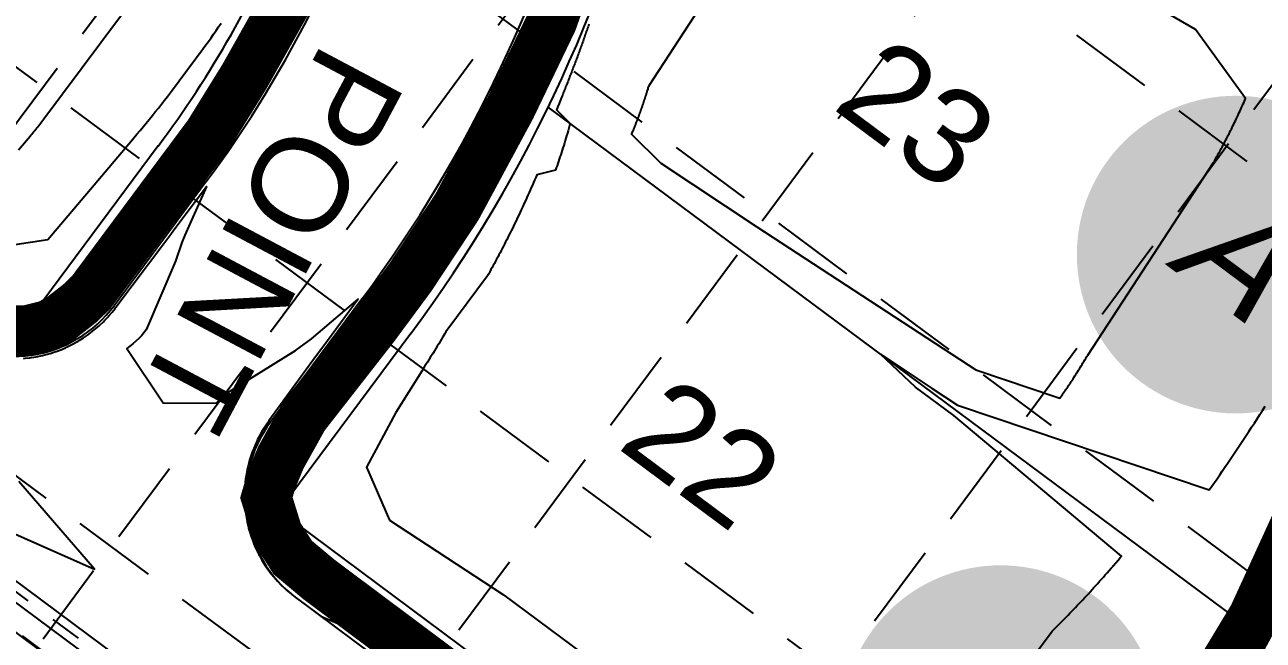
# Model space of a CAD drawing. Header units: feet. Extents: x 2260 to 6199, y 3666 to 7344.
# Drawn here: x 4290.3 to 4487.2, y 5239.5 to 5337.3 of the extents above; entities that cross this region are included whole.
import ezdxf
from ezdxf.enums import TextEntityAlignment as Align

# ---------------------------------------------------------------- set-up
doc = ezdxf.new("R2010")
doc.units = ezdxf.units.FT
doc.header["$LTSCALE"] = 40
doc.header["$MEASUREMENT"] = 0
doc.linetypes.add('CENTER2', pattern=[1.125, 0.75, -0.125, 0.125, -0.125])
doc.linetypes.add('HIDDEN', pattern=[0.375, 0.25, -0.125])
for name, color, linetype in [('ALTURA LOGO', 4, 'CONTINUOUS'), ('CL-STORM', 4, 'CENTER2'), ('EOP-PROP', 4, 'CONTINUOUS'), ('EROSION BLANKETS', 84, 'CONTINUOUS'), ('FLOW-ARROWS', 253, 'CONTINUOUS'), ('GRID', 254, 'HIDDEN'), ('LOT-NOS', 4, 'CONTINUOUS'), ('lots-line', 4, 'CONTINUOUS'), ('PC', 43, 'CONTINUOUS'), ('ST-ROW', 2, 'CONTINUOUS'), ('STORM', 3, 'CONTINUOUS'), ('STREET-NAME', 3, 'CONTINUOUS')]:
    doc.layers.add(name, color=color, linetype=linetype)
doc.styles.add('altura', font='ARIAL.TTF', dxfattribs={"oblique": 15})
doc.styles.get("Standard").update_dxf_attribs({"font": 'ARIAL.TTF'})

msp = doc.modelspace()

# ---------------------------------------------------------------- hatches: boundary and pattern name
at = {"layer": 'ALTURA LOGO'}
h = msp.add_hatch(color=42, dxfattribs=at)
edge = h.paths.add_edge_path()
edge.add_ellipse((4482.83, 5300.78), major_axis=(15.08, 20.26), ratio=1, start_angle=-89.9995, end_angle=90.0005)
edge.add_ellipse((4482.83, 5300.78), major_axis=(15.08, 20.26), ratio=1, start_angle=89.9999, end_angle=269.9999)
h.paths.add_polyline_path([(4458.37, 5306.02), (4494.55, 5279.09), (4507.93, 5297.05), (4471.74, 5323.99)], flags=24)
h = msp.add_hatch(color=42, dxfattribs=at)
edge = h.paths.add_edge_path()
edge.add_ellipse((4445.44, 5226.11), major_axis=(15.08, 20.26), ratio=1, start_angle=-89.9995, end_angle=90.0005)
edge.add_ellipse((4445.44, 5226.11), major_axis=(15.08, 20.26), ratio=1, start_angle=89.9999, end_angle=269.9999)
h.paths.add_polyline_path([(4420.98, 5231.35), (4457.16, 5204.42), (4470.53, 5222.38), (4434.35, 5249.31)], flags=24)

# ---------------------------------------------------------------- linework, layer by layer
at = {"layer": 'CL-STORM', "color": 7}
msp.add_line((4471.43, 5111.52), (4235.19, 5287.11), dxfattribs=at)
at = {"layer": 'EOP-PROP', "color": 7}
for p, q in [((4521.14, 5068.09), (3972.3, 5476.04)), ((4521.14, 5068.09), (4148.62, 5344.98)), ((4319.19, 5312.38), (4304.52, 5292.65)), ((4319.19, 5312.38), (4304.52, 5292.65)), ((4344.07, 5293.89), (4329.4, 5274.15)), ((4344.07, 5293.89), (4329.4, 5274.15)), ((4429.99, 5174.46), (4333.52, 5246.17)), ((4429.99, 5174.46), (4333.52, 5246.17))]:
    msp.add_line(p, q, dxfattribs=at)
for centre, radius, start, end in [((4174.1, 5408.6), 368.66, 323.3765, 5.1728), ((4174.1, 5408.6), 356.66, 323.3765, 5.1728), ((4174.1, 5408.6), 356.66, 323.3765, 356.9668), ((4174.1, 5408.6), 368.66, 323.3765, 355.735), ((4171.11, 5422.44), 184.5, 323.3765, 344.2645), ((4171.11, 5422.44), 184.5, 323.3765, 344.2645), ((4171.11, 5422.44), 215.5, 323.3765, 346.1229), ((4171.11, 5422.44), 215.5, 323.3765, 346.1229), ((4288.47, 5304.58), 20, 233.3765, 323.3765), ((4288.47, 5304.58), 20, 233.3765, 323.3765), ((4345.45, 5262.22), 20, 143.3765, 233.3765), ((4345.45, 5262.22), 20, 143.3765, 233.3765)]:
    msp.add_arc(centre, radius, start, end, dxfattribs=at)
at = {"layer": 'EROSION BLANKETS', "const_width": 8}
for points in [[(4380.63, 5356.28), (4374.16, 5337.92), (4367.6, 5324.26), (4359.03, 5308.35), (4351.68, 5297.23), (4345.89, 5289.4), (4334.66, 5275.01), (4331.02, 5268.47), (4329.5, 5264.78), (4328.74, 5262.13), (4330.52, 5256.4), (4332.93, 5252.6), (4337.15, 5249.08), (4429.16, 5180.27)], [(4283.41, 5289.74), (4288.25, 5288.7), (4290.52, 5288.68), (4294.11, 5289.58), (4296.07, 5290.67), (4299.08, 5293.02), (4300.87, 5294.75), (4319.59, 5319.94), (4325.22, 5329.04), (4331.83, 5340.78), (4334.67, 5346.35), (4334.79, 5347.38), (4334.64, 5347.81), (4334.63, 5349.1), (4333.98, 5349.74), (4333.67, 5350.61), (4333.15, 5350.99)], [(4501.87, 5278.67), (4485.66, 5243.22), (4465.28, 5209.43), (4443.72, 5180.81), (4439.3, 5177.71), (4434.3, 5177.17), (4429.1, 5180.67)]]:
    msp.add_lwpolyline(points, dxfattribs=at)
at = {"layer": 'FLOW-ARROWS', "color": 7}
for points in [[(4376.31, 5323.82, 0, 1.67, 0), (4380.51, 5321.1, 0, 0, 0), (4384.49, 5318.54, 0, 0, 0)], [(4376.31, 5323.82, 0, 1.67, 0), (4380.51, 5321.1, 0, 0, 0), (4384.49, 5318.54, 0, 0, 0)], [(4421.74, 5290, 0, 1.67, 0), (4417.68, 5292.92, 0, 0, 0), (4404.93, 5302.11, 0, 0, 0)], [(4421.74, 5290, 0, 1.67, 0), (4417.68, 5292.92, 0, 0, 0), (4404.93, 5302.11, 0, 0, 0)]]:
    msp.add_lwpolyline(points, format="xyseb", dxfattribs=at)
at = {"layer": 'GRID', "linetype": 'HIDDEN', "ltscale": 1.35}
for p, q in [((2928.34, 6469.26), (5530.77, 4540.09)), ((2897.23, 6427.28), (5499.66, 4498.11)), ((2866.11, 6385.31), (5468.54, 4456.14)), ((2834.99, 6343.33), (5437.43, 4414.16)), ((4946.68, 6208.84), (3857.49, 4739.54)), ((4988.65, 6177.73), (3899.47, 4708.43)), ((5030.63, 6146.61), (3941.44, 4677.31)), ((5072.6, 6115.5), (3983.42, 4646.2))]:
    msp.add_line(p, q, dxfattribs=at)
at = {"layer": 'lots-line', "color": 7}
msp.add_line((4484.7, 5241.58), (4373.53, 5324.21), dxfattribs=at)
msp.add_line((4484.7, 5241.58), (4373.53, 5324.21), dxfattribs=at)
for radius, end in [(372.66, 5.1728), (352.66, 5.1728), (352.66, 357.4002), (372.66, 355.3455)]:
    msp.add_arc((4174.1, 5408.6), radius, 323.3765, end, dxfattribs=at)
at = {"layer": 'PC', "color": 43, "flags": 128}
for points, elevation in [([(4441.52, 5282.43), (4454.86, 5277.93), (4455, 5278.13), (4455.14, 5278.33), (4455.28, 5278.53), (4455.42, 5278.73), (4455.56, 5278.93), (4455.7, 5279.13), (4455.84, 5279.34), (4455.98, 5279.55), (4456.12, 5279.75), (4456.26, 5279.96), (4456.4, 5280.18), (4456.54, 5280.39), (4456.68, 5280.6), (4456.83, 5280.82), (4456.97, 5281.04), (4457.11, 5281.26), (4457.25, 5281.48), (4457.4, 5281.7), (4457.54, 5281.92), (4457.68, 5282.15), (4457.83, 5282.38), (4457.97, 5282.61), (4458.11, 5282.84), (4458.26, 5283.07), (4458.4, 5283.31), (4458.55, 5283.54), (4458.69, 5283.78), (4458.84, 5284.02), (4458.98, 5284.26), (4459.13, 5284.51), (4459.15, 5284.55), (4459.3, 5284.79), (4479.3, 5315.45), (4479.43, 5315.66), (4479.55, 5315.87), (4479.67, 5316.09), (4479.79, 5316.3), (4479.92, 5316.52), (4480.04, 5316.74), (4480.16, 5316.96), (4480.29, 5317.18), (4480.41, 5317.41), (4480.53, 5317.63), (4480.66, 5317.86), (4480.78, 5318.09), (4480.9, 5318.32), (4481.03, 5318.56), (4481.15, 5318.79), (4481.27, 5319.03), (4481.4, 5319.27), (4481.52, 5319.51), (4481.65, 5319.75), (4481.77, 5320), (4481.9, 5320.24), (4482.02, 5320.49), (4482.14, 5320.74), (4482.27, 5321), (4482.39, 5321.25), (4482.52, 5321.51), (4482.64, 5321.77), (4482.77, 5322.03), (4482.89, 5322.29), (4483.02, 5322.55), (4483.14, 5322.82), (4483.27, 5323.09), (4483.39, 5323.36), (4483.52, 5323.63), (4483.65, 5323.91), (4483.77, 5324.19), (4483.9, 5324.47), (4484.02, 5324.75), (4484.15, 5325.03), (4484.28, 5325.32), (4484.4, 5325.61), (4476.41, 5336.55), (4420.51, 5368.94)], 549), ([(4441.52, 5282.43), (4454.86, 5277.93), (4455, 5278.13), (4455.14, 5278.33), (4455.28, 5278.53), (4455.42, 5278.73), (4455.56, 5278.93), (4455.7, 5279.13), (4455.84, 5279.34), (4455.98, 5279.55), (4456.12, 5279.75), (4456.26, 5279.96), (4456.4, 5280.18), (4456.54, 5280.39), (4456.68, 5280.6), (4456.83, 5280.82), (4456.97, 5281.04), (4457.11, 5281.26), (4457.25, 5281.48), (4457.4, 5281.7), (4457.54, 5281.92), (4457.68, 5282.15), (4457.83, 5282.38), (4457.97, 5282.61), (4458.11, 5282.84), (4458.26, 5283.07), (4458.4, 5283.31), (4458.55, 5283.54), (4458.69, 5283.78), (4458.84, 5284.02), (4458.98, 5284.26), (4459.13, 5284.51), (4459.15, 5284.55), (4459.3, 5284.79), (4479.3, 5315.45), (4479.43, 5315.66), (4479.55, 5315.87), (4479.67, 5316.09), (4479.79, 5316.3), (4479.92, 5316.52), (4480.04, 5316.74), (4480.16, 5316.96), (4480.29, 5317.18), (4480.41, 5317.41), (4480.53, 5317.63), (4480.66, 5317.86), (4480.78, 5318.09), (4480.9, 5318.32), (4481.03, 5318.56), (4481.15, 5318.79), (4481.27, 5319.03), (4481.4, 5319.27), (4481.52, 5319.51), (4481.65, 5319.75), (4481.77, 5320), (4481.9, 5320.24), (4482.02, 5320.49), (4482.14, 5320.74), (4482.27, 5321), (4482.39, 5321.25), (4482.52, 5321.51), (4482.64, 5321.77), (4482.77, 5322.03), (4482.89, 5322.29), (4483.02, 5322.55), (4483.14, 5322.82), (4483.27, 5323.09), (4483.39, 5323.36), (4483.52, 5323.63), (4483.65, 5323.91), (4483.77, 5324.19), (4483.9, 5324.47), (4484.02, 5324.75), (4484.15, 5325.03), (4484.28, 5325.32), (4484.4, 5325.61), (4476.41, 5336.55), (4420.51, 5368.94)], 549), ([(4407.73, 5355.56), (4389.51, 5327.64), (4389.46, 5327.46), (4389.4, 5327.29), (4389.35, 5327.11), (4389.3, 5326.93), (4389.24, 5326.76), (4389.22, 5326.7), (4389.2, 5326.63), (4389.18, 5326.55), (4389.16, 5326.48), (4389.13, 5326.41), (4389.11, 5326.33), (4389.09, 5326.26), (4389.06, 5326.19), (4389.04, 5326.12), (4389.02, 5326.04), (4388.99, 5325.97), (4388.97, 5325.9), (4388.95, 5325.83), (4388.92, 5325.76), (4388.9, 5325.68), (4388.88, 5325.61), (4388.85, 5325.54), (4388.83, 5325.47), (4388.81, 5325.4), (4388.78, 5325.33), (4388.76, 5325.26), (4388.74, 5325.19), (4388.71, 5325.12), (4388.69, 5325.04), (4388.67, 5324.97), (4388.64, 5324.9), (4388.62, 5324.83), (4388.59, 5324.76), (4388.57, 5324.69), (4388.55, 5324.62), (4388.52, 5324.55), (4388.5, 5324.48), (4388.48, 5324.41), (4388.45, 5324.34), (4388.43, 5324.27), (4388.4, 5324.21), (4388.38, 5324.14), (4388.36, 5324.07), (4388.33, 5324), (4388.31, 5323.93), (4388.28, 5323.86), (4388.26, 5323.79), (4388.23, 5323.72), (4388.21, 5323.66), (4388.19, 5323.59), (4388.16, 5323.52), (4388.14, 5323.45), (4388.11, 5323.38), (4388.09, 5323.31), (4388.06, 5323.25), (4388.04, 5323.18), (4388.01, 5323.11), (4387.99, 5323.04), (4387.97, 5322.98), (4387.94, 5322.91), (4387.92, 5322.84), (4387.89, 5322.78), (4387.87, 5322.71), (4387.84, 5322.64), (4387.82, 5322.58), (4387.79, 5322.51), (4387.77, 5322.44), (4387.74, 5322.38), (4387.72, 5322.31), (4387.69, 5322.24), (4387.67, 5322.18), (4387.64, 5322.11), (4387.62, 5322.05), (4387.59, 5321.98), (4387.57, 5321.92), (4387.54, 5321.85), (4387.52, 5321.78), (4387.49, 5321.72), (4387.47, 5321.65), (4387.44, 5321.59), (4387.42, 5321.52), (4387.39, 5321.46), (4387.37, 5321.4), (4387.34, 5321.33), (4387.31, 5321.27), (4387.29, 5321.2), (4387.26, 5321.14), (4387.24, 5321.07), (4387.21, 5321.01), (4387.19, 5320.95), (4387.16, 5320.88), (4387.14, 5320.82), (4387.11, 5320.75), (4387.08, 5320.69), (4387.06, 5320.63), (4387.03, 5320.56), (4386.97, 5320.42), (4386.91, 5320.27), (4386.85, 5320.12), (4386.79, 5319.97), (4386.77, 5319.94), (4391.42, 5315.32), (4406.69, 5305.17), (4441.52, 5282.43)], 549), ([(4407.73, 5355.56), (4389.51, 5327.64), (4389.46, 5327.46), (4389.4, 5327.29), (4389.35, 5327.11), (4389.3, 5326.93), (4389.24, 5326.76), (4389.22, 5326.7), (4389.2, 5326.63), (4389.18, 5326.55), (4389.16, 5326.48), (4389.13, 5326.41), (4389.11, 5326.33), (4389.09, 5326.26), (4389.06, 5326.19), (4389.04, 5326.12), (4389.02, 5326.04), (4388.99, 5325.97), (4388.97, 5325.9), (4388.95, 5325.83), (4388.92, 5325.76), (4388.9, 5325.68), (4388.88, 5325.61), (4388.85, 5325.54), (4388.83, 5325.47), (4388.81, 5325.4), (4388.78, 5325.33), (4388.76, 5325.26), (4388.74, 5325.19), (4388.71, 5325.12), (4388.69, 5325.04), (4388.67, 5324.97), (4388.64, 5324.9), (4388.62, 5324.83), (4388.59, 5324.76), (4388.57, 5324.69), (4388.55, 5324.62), (4388.52, 5324.55), (4388.5, 5324.48), (4388.48, 5324.41), (4388.45, 5324.34), (4388.43, 5324.27), (4388.4, 5324.21), (4388.38, 5324.14), (4388.36, 5324.07), (4388.33, 5324), (4388.31, 5323.93), (4388.28, 5323.86), (4388.26, 5323.79), (4388.23, 5323.72), (4388.21, 5323.66), (4388.19, 5323.59), (4388.16, 5323.52), (4388.14, 5323.45), (4388.11, 5323.38), (4388.09, 5323.31), (4388.06, 5323.25), (4388.04, 5323.18), (4388.01, 5323.11), (4387.99, 5323.04), (4387.97, 5322.98), (4387.94, 5322.91), (4387.92, 5322.84), (4387.89, 5322.78), (4387.87, 5322.71), (4387.84, 5322.64), (4387.82, 5322.58), (4387.79, 5322.51), (4387.77, 5322.44), (4387.74, 5322.38), (4387.72, 5322.31), (4387.69, 5322.24), (4387.67, 5322.18), (4387.64, 5322.11), (4387.62, 5322.05), (4387.59, 5321.98), (4387.57, 5321.92), (4387.54, 5321.85), (4387.52, 5321.78), (4387.49, 5321.72), (4387.47, 5321.65), (4387.44, 5321.59), (4387.42, 5321.52), (4387.39, 5321.46), (4387.37, 5321.4), (4387.34, 5321.33), (4387.31, 5321.27), (4387.29, 5321.2), (4387.26, 5321.14), (4387.24, 5321.07), (4387.21, 5321.01), (4387.19, 5320.95), (4387.16, 5320.88), (4387.14, 5320.82), (4387.11, 5320.75), (4387.08, 5320.69), (4387.06, 5320.63), (4387.03, 5320.56), (4386.97, 5320.42), (4386.91, 5320.27), (4386.85, 5320.12), (4386.79, 5319.97), (4386.77, 5319.94), (4391.42, 5315.32), (4406.69, 5305.17), (4441.52, 5282.43)], 549), ([(4289.33, 5317.46), (4291.17, 5319.63), (4291.27, 5319.75), (4291.44, 5319.94), (4291.6, 5320.13), (4291.76, 5320.33), (4291.92, 5320.52), (4292.08, 5320.72), (4292.25, 5320.92), (4292.41, 5321.12), (4292.57, 5321.32), (4292.73, 5321.52), (4292.89, 5321.73), (4293.05, 5321.94), (4293.22, 5322.15), (4293.38, 5322.36), (4314.59, 5350.89)], 549), ([(4289.33, 5317.46), (4291.17, 5319.63), (4291.27, 5319.75), (4291.44, 5319.94), (4291.6, 5320.13), (4291.76, 5320.33), (4291.92, 5320.52), (4292.08, 5320.72), (4292.25, 5320.92), (4292.41, 5321.12), (4292.57, 5321.32), (4292.73, 5321.52), (4292.89, 5321.73), (4293.05, 5321.94), (4293.22, 5322.15), (4293.38, 5322.36), (4314.59, 5350.89)], 549), ([(4282.42, 5301.45), (4293.99, 5303.16), (4301.36, 5311.89), (4306.89, 5318.41), (4307.19, 5318.76), (4307.68, 5319.33), (4308.17, 5319.91), (4308.65, 5320.49), (4309.14, 5321.07), (4309.63, 5321.66), (4310.11, 5322.26), (4310.6, 5322.86), (4311.08, 5323.47), (4311.57, 5324.08), (4312.05, 5324.69), (4312.53, 5325.32), (4313.02, 5325.94), (4313.5, 5326.58), (4317.48, 5331.93), (4317.89, 5332.47), (4318.3, 5333.02), (4318.71, 5333.57), (4319.12, 5334.13), (4319.53, 5334.69), (4319.94, 5335.25), (4320.34, 5335.82), (4320.75, 5336.4), (4321.15, 5336.98), (4321.56, 5337.57)], 548), ([(4282.42, 5301.45), (4293.99, 5303.16), (4301.36, 5311.89), (4306.89, 5318.41), (4307.19, 5318.76), (4307.68, 5319.33), (4308.17, 5319.91), (4308.65, 5320.49), (4309.14, 5321.07), (4309.63, 5321.66), (4310.11, 5322.26), (4310.6, 5322.86), (4311.08, 5323.47), (4311.57, 5324.08), (4312.05, 5324.69), (4312.53, 5325.32), (4313.02, 5325.94), (4313.5, 5326.58), (4317.48, 5331.93), (4317.89, 5332.47), (4318.3, 5333.02), (4318.71, 5333.57), (4319.12, 5334.13), (4319.53, 5334.69), (4319.94, 5335.25), (4320.34, 5335.82), (4320.75, 5336.4), (4321.15, 5336.98), (4321.56, 5337.57)], 548), ([(4380.02, 5337.42), (4379.95, 5337.22), (4379.87, 5337.01), (4379.8, 5336.8), (4379.73, 5336.59), (4379.66, 5336.38), (4379.59, 5336.18), (4379.51, 5335.97), (4379.44, 5335.76), (4379.37, 5335.56), (4379.3, 5335.35), (4379.22, 5335.15), (4379.15, 5334.94), (4379.08, 5334.74), (4379, 5334.53), (4378.93, 5334.33), (4378.86, 5334.12), (4378.78, 5333.92), (4378.71, 5333.72), (4378.64, 5333.51), (4378.56, 5333.31), (4378.49, 5333.11), (4378.42, 5332.91), (4378.34, 5332.71), (4378.27, 5332.5), (4378.19, 5332.3), (4378.12, 5332.1), (4378.04, 5331.9), (4377.97, 5331.7), (4377.9, 5331.5), (4377.82, 5331.3), (4377.75, 5331.1), (4377.67, 5330.91), (4377.6, 5330.71), (4377.52, 5330.51), (4377.45, 5330.31), (4377.37, 5330.12), (4377.3, 5329.92), (4377.22, 5329.72), (4377.15, 5329.53), (4377.07, 5329.33), (4376.99, 5329.13), (4376.92, 5328.94), (4376.84, 5328.74), (4376.77, 5328.55), (4376.69, 5328.35), (4376.62, 5328.16), (4376.54, 5327.97), (4376.46, 5327.77), (4376.39, 5327.58), (4376.31, 5327.39), (4376.23, 5327.19), (4376.16, 5327), (4376.08, 5326.81), (4376, 5326.62), (4375.93, 5326.43), (4375.85, 5326.24), (4375.77, 5326.05), (4375.7, 5325.86), (4375.62, 5325.66), (4375.44, 5325.24), (4375.26, 5324.79), (4375.07, 5324.34), (4374.89, 5323.89), (4374.84, 5323.78), (4377.04, 5321.6), (4376.95, 5321.29), (4376.83, 5320.88), (4376.71, 5320.48), (4376.59, 5320.08), (4376.47, 5319.68), (4376.35, 5319.29), (4376.23, 5318.91), (4376.12, 5318.52), (4376, 5318.14), (4375.88, 5317.77), (4375.76, 5317.4), (4375.64, 5317.03), (4375.52, 5316.66), (4375.41, 5316.3), (4375.29, 5315.94), (4375.17, 5315.59), (4375.06, 5315.24), (4374.94, 5314.89), (4374.82, 5314.55), (4374.71, 5314.21), (4371.73, 5313.45), (4371.55, 5313.04), (4371.38, 5312.64), (4371.2, 5312.23), (4371.03, 5311.83), (4370.85, 5311.43), (4370.67, 5311.03), (4370.5, 5310.63), (4370.32, 5310.24), (4370.14, 5309.84), (4369.97, 5309.45), (4369.79, 5309.07), (4369.61, 5308.68), (4369.44, 5308.3), (4369.26, 5307.92), (4369.08, 5307.54), (4368.91, 5307.16), (4368.73, 5306.78), (4368.55, 5306.41), (4368.37, 5306.04), (4368.19, 5305.67), (4368.02, 5305.31), (4367.84, 5304.94), (4367.66, 5304.58), (4367.48, 5304.22), (4367.3, 5303.86), (4367.13, 5303.5), (4366.95, 5303.15), (4366.77, 5302.8), (4366.59, 5302.45), (4366.41, 5302.1), (4366.23, 5301.75), (4366.05, 5301.41), (4365.88, 5301.06), (4365.7, 5300.72), (4365.52, 5300.38), (4365.34, 5300.05), (4365.16, 5299.71), (4364.98, 5299.38), (4364.8, 5299.05), (4364.62, 5298.72), (4364.44, 5298.39), (4364.26, 5298.06), (4364.08, 5297.74), (4363.9, 5297.42), (4357.27, 5288.49), (4357.04, 5288.1), (4356.81, 5287.72), (4356.59, 5287.35), (4356.36, 5286.97), (4356.14, 5286.59), (4355.91, 5286.22), (4355.69, 5285.85), (4355.46, 5285.48), (4355.24, 5285.12), (4355.01, 5284.75), (4354.79, 5284.39), (4354.56, 5284.03), (4354.34, 5283.67), (4354.11, 5283.31), (4353.89, 5282.96), (4353.66, 5282.6), (4353.44, 5282.26), (4349.31, 5275.68), (4344.67, 5267), (4348.29, 5258.57), (4366.43, 5246.65), (4391.76, 5227.83)], 548), ([(4380.02, 5337.42), (4379.95, 5337.22), (4379.87, 5337.01), (4379.8, 5336.8), (4379.73, 5336.59), (4379.66, 5336.38), (4379.59, 5336.18), (4379.51, 5335.97), (4379.44, 5335.76), (4379.37, 5335.56), (4379.3, 5335.35), (4379.22, 5335.15), (4379.15, 5334.94), (4379.08, 5334.74), (4379, 5334.53), (4378.93, 5334.33), (4378.86, 5334.12), (4378.78, 5333.92), (4378.71, 5333.72), (4378.64, 5333.51), (4378.56, 5333.31), (4378.49, 5333.11), (4378.42, 5332.91), (4378.34, 5332.71), (4378.27, 5332.5), (4378.19, 5332.3), (4378.12, 5332.1), (4378.04, 5331.9), (4377.97, 5331.7), (4377.9, 5331.5), (4377.82, 5331.3), (4377.75, 5331.1), (4377.67, 5330.91), (4377.6, 5330.71), (4377.52, 5330.51), (4377.45, 5330.31), (4377.37, 5330.12), (4377.3, 5329.92), (4377.22, 5329.72), (4377.15, 5329.53), (4377.07, 5329.33), (4376.99, 5329.13), (4376.92, 5328.94), (4376.84, 5328.74), (4376.77, 5328.55), (4376.69, 5328.35), (4376.62, 5328.16), (4376.54, 5327.97), (4376.46, 5327.77), (4376.39, 5327.58), (4376.31, 5327.39), (4376.23, 5327.19), (4376.16, 5327), (4376.08, 5326.81), (4376, 5326.62), (4375.93, 5326.43), (4375.85, 5326.24), (4375.77, 5326.05), (4375.7, 5325.86), (4375.62, 5325.66), (4375.44, 5325.24), (4375.26, 5324.79), (4375.07, 5324.34), (4374.89, 5323.89), (4374.84, 5323.78), (4377.04, 5321.6), (4376.95, 5321.29), (4376.83, 5320.88), (4376.71, 5320.48), (4376.59, 5320.08), (4376.47, 5319.68), (4376.35, 5319.29), (4376.23, 5318.91), (4376.12, 5318.52), (4376, 5318.14), (4375.88, 5317.77), (4375.76, 5317.4), (4375.64, 5317.03), (4375.52, 5316.66), (4375.41, 5316.3), (4375.29, 5315.94), (4375.17, 5315.59), (4375.06, 5315.24), (4374.94, 5314.89), (4374.82, 5314.55), (4374.71, 5314.21), (4371.73, 5313.45), (4371.55, 5313.04), (4371.38, 5312.64), (4371.2, 5312.23), (4371.03, 5311.83), (4370.85, 5311.43), (4370.67, 5311.03), (4370.5, 5310.63), (4370.32, 5310.24), (4370.14, 5309.84), (4369.97, 5309.45), (4369.79, 5309.07), (4369.61, 5308.68), (4369.44, 5308.3), (4369.26, 5307.92), (4369.08, 5307.54), (4368.91, 5307.16), (4368.73, 5306.78), (4368.55, 5306.41), (4368.37, 5306.04), (4368.19, 5305.67), (4368.02, 5305.31), (4367.84, 5304.94), (4367.66, 5304.58), (4367.48, 5304.22), (4367.3, 5303.86), (4367.13, 5303.5), (4366.95, 5303.15), (4366.77, 5302.8), (4366.59, 5302.45), (4366.41, 5302.1), (4366.23, 5301.75), (4366.05, 5301.41), (4365.88, 5301.06), (4365.7, 5300.72), (4365.52, 5300.38), (4365.34, 5300.05), (4365.16, 5299.71), (4364.98, 5299.38), (4364.8, 5299.05), (4364.62, 5298.72), (4364.44, 5298.39), (4364.26, 5298.06), (4364.08, 5297.74), (4363.9, 5297.42), (4357.27, 5288.49), (4357.04, 5288.1), (4356.81, 5287.72), (4356.59, 5287.35), (4356.36, 5286.97), (4356.14, 5286.59), (4355.91, 5286.22), (4355.69, 5285.85), (4355.46, 5285.48), (4355.24, 5285.12), (4355.01, 5284.75), (4354.79, 5284.39), (4354.56, 5284.03), (4354.34, 5283.67), (4354.11, 5283.31), (4353.89, 5282.96), (4353.66, 5282.6), (4353.44, 5282.26), (4349.31, 5275.68), (4344.67, 5267), (4348.29, 5258.57), (4366.43, 5246.65), (4391.76, 5227.83)], 548), ([(4290.13, 5284.26), (4290.37, 5284.29), (4291.14, 5284.37), (4291.38, 5284.41), (4292.15, 5284.53), (4292.91, 5284.69), (4293.15, 5284.74), (4293.9, 5284.94), (4294.13, 5285), (4294.36, 5285.07), (4295.1, 5285.31), (4295.32, 5285.39), (4296.06, 5285.66), (4296.78, 5285.97), (4296.99, 5286.07), (4297.7, 5286.41), (4297.91, 5286.51), (4298.59, 5286.89), (4298.8, 5287.01), (4299, 5287.13), (4299.66, 5287.55), (4300.31, 5287.99), (4300.5, 5288.13), (4301.12, 5288.61), (4301.31, 5288.75), (4301.9, 5289.26), (4302.08, 5289.41), (4302.25, 5289.57), (4302.82, 5290.11), (4302.99, 5290.28), (4303.53, 5290.85), (4303.68, 5291.02), (4304.2, 5291.62), (4304.68, 5292.23), (4304.82, 5292.41), (4312.57, 5302.73), (4313.53, 5304.01), (4314.05, 5304.71), (4319.24, 5311.61), (4315.8, 5303.88), (4315.29, 5302.71), (4314.27, 5299.71), (4309.65, 5288.83), (4309.27, 5288.34), (4308.87, 5287.87), (4308.44, 5287.42), (4307.99, 5286.99), (4307.52, 5286.59), (4307.03, 5286.21), (4306.53, 5285.85), (4312.35, 5277.18), (4320.78, 5277.14), (4321.02, 5277.42), (4321.28, 5277.71), (4321.58, 5278), (4321.91, 5278.29), (4322.29, 5278.58), (4322.69, 5278.88), (4322.88, 5279), (4333.35, 5285.53), (4335.93, 5287.36), (4343.31, 5293.71), (4337.69, 5286.06), (4336.56, 5284.52), (4329.15, 5274.34), (4329.06, 5274.21), (4328.9, 5273.99), (4328.69, 5273.67), (4328.34, 5273.15), (4328.03, 5272.63), (4327.83, 5272.28), (4327.63, 5271.9), (4327.35, 5271.38), (4327.17, 5270.97), (4326.93, 5270.46), (4326.72, 5269.95), (4326.55, 5269.52), (4326.39, 5269.06), (4326.21, 5268.56), (4326.07, 5268.07), (4325.93, 5267.59), (4325.82, 5267.11), (4325.7, 5266.61), (4325.61, 5266.14), (4325.51, 5265.61), (4325.44, 5265.06), (4325.37, 5264.61), (4325.33, 5264.04), (4325.29, 5263.6), (4325.27, 5263.01), (4325.25, 5262.59), (4325.26, 5261.98), (4325.27, 5261.58), (4325.3, 5261.2), (4325.34, 5260.58), (4325.38, 5260.22), (4325.45, 5259.58), (4325.56, 5258.91), (4325.62, 5258.58), (4325.69, 5258.26), (4325.84, 5257.6), (4325.92, 5257.3), (4326.1, 5256.62), (4326.33, 5255.93), (4326.41, 5255.67), (4326.68, 5254.97), (4326.77, 5254.73), (4326.87, 5254.5), (4327.18, 5253.81), (4327.53, 5253.11), (4327.63, 5252.91), (4328.03, 5252.21), (4328.13, 5252.03), (4328.57, 5251.34), (4328.66, 5251.19), (4328.77, 5251.04), (4329.24, 5250.37), (4329.34, 5250.24), (4329.86, 5249.58), (4329.96, 5249.47), (4330.52, 5248.82), (4331.14, 5248.18), (4331.22, 5248.1), (4331.29, 5248.03), (4331.95, 5247.41), (4332.66, 5246.81), (4332.71, 5246.76), (4332.76, 5246.72), (4333.5, 5246.15), (4334.7, 5245.27), (4337.39, 5243.3), (4355.18, 5235.63)], 547), ([(4290.13, 5284.26), (4290.37, 5284.29), (4291.14, 5284.37), (4291.38, 5284.41), (4292.15, 5284.53), (4292.91, 5284.69), (4293.15, 5284.74), (4293.9, 5284.94), (4294.13, 5285), (4294.36, 5285.07), (4295.1, 5285.31), (4295.32, 5285.39), (4296.06, 5285.66), (4296.78, 5285.97), (4296.99, 5286.07), (4297.7, 5286.41), (4297.91, 5286.51), (4298.59, 5286.89), (4298.8, 5287.01), (4299, 5287.13), (4299.66, 5287.55), (4300.31, 5287.99), (4300.5, 5288.13), (4301.12, 5288.61), (4301.31, 5288.75), (4301.9, 5289.26), (4302.08, 5289.41), (4302.25, 5289.57), (4302.82, 5290.11), (4302.99, 5290.28), (4303.53, 5290.85), (4303.68, 5291.02), (4304.2, 5291.62), (4304.68, 5292.23), (4304.82, 5292.41), (4312.57, 5302.73), (4313.53, 5304.01), (4314.05, 5304.71), (4319.24, 5311.61), (4315.8, 5303.88), (4315.29, 5302.71), (4314.27, 5299.71), (4309.65, 5288.83), (4309.27, 5288.34), (4308.87, 5287.87), (4308.44, 5287.42), (4307.99, 5286.99), (4307.52, 5286.59), (4307.03, 5286.21), (4306.53, 5285.85), (4312.35, 5277.18), (4320.78, 5277.14), (4321.02, 5277.42), (4321.28, 5277.71), (4321.58, 5278), (4321.91, 5278.29), (4322.29, 5278.58), (4322.69, 5278.88), (4322.88, 5279), (4333.35, 5285.53), (4335.93, 5287.36), (4343.31, 5293.71), (4337.69, 5286.06), (4336.56, 5284.52), (4329.15, 5274.34), (4329.06, 5274.21), (4328.9, 5273.99), (4328.69, 5273.67), (4328.34, 5273.15), (4328.03, 5272.63), (4327.83, 5272.28), (4327.63, 5271.9), (4327.35, 5271.38), (4327.17, 5270.97), (4326.93, 5270.46), (4326.72, 5269.95), (4326.55, 5269.52), (4326.39, 5269.06), (4326.21, 5268.56), (4326.07, 5268.07), (4325.93, 5267.59), (4325.82, 5267.11), (4325.7, 5266.61), (4325.61, 5266.14), (4325.51, 5265.61), (4325.44, 5265.06), (4325.37, 5264.61), (4325.33, 5264.04), (4325.29, 5263.6), (4325.27, 5263.01), (4325.25, 5262.59), (4325.26, 5261.98), (4325.27, 5261.58), (4325.3, 5261.2), (4325.34, 5260.58), (4325.38, 5260.22), (4325.45, 5259.58), (4325.56, 5258.91), (4325.62, 5258.58), (4325.69, 5258.26), (4325.84, 5257.6), (4325.92, 5257.3), (4326.1, 5256.62), (4326.33, 5255.93), (4326.41, 5255.67), (4326.68, 5254.97), (4326.77, 5254.73), (4326.87, 5254.5), (4327.18, 5253.81), (4327.53, 5253.11), (4327.63, 5252.91), (4328.03, 5252.21), (4328.13, 5252.03), (4328.57, 5251.34), (4328.66, 5251.19), (4328.77, 5251.04), (4329.24, 5250.37), (4329.34, 5250.24), (4329.86, 5249.58), (4329.96, 5249.47), (4330.52, 5248.82), (4331.14, 5248.18), (4331.22, 5248.1), (4331.29, 5248.03), (4331.95, 5247.41), (4332.66, 5246.81), (4332.71, 5246.76), (4332.76, 5246.72), (4333.5, 5246.15), (4334.7, 5245.27), (4337.39, 5243.3), (4355.18, 5235.63)], 547), ([(4439.36, 5221.67), (4453.64, 5240.88), (4453.92, 5241.16), (4454.2, 5241.44), (4454.49, 5241.72), (4454.77, 5242.01), (4455.05, 5242.29), (4455.34, 5242.58), (4455.62, 5242.87), (4455.91, 5243.16), (4456.19, 5243.46), (4456.48, 5243.75), (4456.77, 5244.05), (4457.06, 5244.35), (4457.35, 5244.66), (4457.64, 5244.96), (4457.93, 5245.27), (4458.22, 5245.58), (4458.51, 5245.9), (4458.81, 5246.21), (4459.1, 5246.53), (4459.4, 5246.85), (4459.7, 5247.17), (4459.99, 5247.5), (4460.29, 5247.82), (4460.59, 5248.16), (4460.89, 5248.49), (4461.19, 5248.82), (4461.49, 5249.16), (4461.8, 5249.5), (4462.1, 5249.84), (4462.41, 5250.19), (4462.71, 5250.54), (4463.02, 5250.89), (4463.33, 5251.24), (4463.39, 5251.32), (4463.77, 5251.75), (4464.15, 5252.19), (4464.53, 5252.64), (4464.68, 5252.82), (4438.02, 5275.17), (4431.94, 5279.69), (4426.34, 5284.95), (4434.58, 5279.47), (4438.59, 5276.86), (4478.6, 5263.35), (4479.02, 5263.94), (4479.44, 5264.54), (4479.86, 5265.14), (4480.28, 5265.74), (4480.7, 5266.35), (4481.12, 5266.96), (4481.54, 5267.57), (4481.96, 5268.2), (4482.38, 5268.82), (4482.81, 5269.45), (4483.23, 5270.09), (4483.65, 5270.72), (4484.08, 5271.37), (4484.51, 5272.02), (4484.93, 5272.67), (4485.36, 5273.33), (4485.79, 5273.99), (4486.22, 5274.66), (4486.64, 5275.33), (4487.07, 5276.01), (4487.5, 5276.69)], 548), ([(4439.36, 5221.67), (4453.64, 5240.88), (4453.92, 5241.16), (4454.2, 5241.44), (4454.49, 5241.72), (4454.77, 5242.01), (4455.05, 5242.29), (4455.34, 5242.58), (4455.62, 5242.87), (4455.91, 5243.16), (4456.19, 5243.46), (4456.48, 5243.75), (4456.77, 5244.05), (4457.06, 5244.35), (4457.35, 5244.66), (4457.64, 5244.96), (4457.93, 5245.27), (4458.22, 5245.58), (4458.51, 5245.9), (4458.81, 5246.21), (4459.1, 5246.53), (4459.4, 5246.85), (4459.7, 5247.17), (4459.99, 5247.5), (4460.29, 5247.82), (4460.59, 5248.16), (4460.89, 5248.49), (4461.19, 5248.82), (4461.49, 5249.16), (4461.8, 5249.5), (4462.1, 5249.84), (4462.41, 5250.19), (4462.71, 5250.54), (4463.02, 5250.89), (4463.33, 5251.24), (4463.39, 5251.32), (4463.77, 5251.75), (4464.15, 5252.19), (4464.53, 5252.64), (4464.68, 5252.82), (4438.02, 5275.17), (4431.94, 5279.69), (4426.34, 5284.95), (4434.58, 5279.47), (4438.59, 5276.86), (4478.6, 5263.35), (4479.02, 5263.94), (4479.44, 5264.54), (4479.86, 5265.14), (4480.28, 5265.74), (4480.7, 5266.35), (4481.12, 5266.96), (4481.54, 5267.57), (4481.96, 5268.2), (4482.38, 5268.82), (4482.81, 5269.45), (4483.23, 5270.09), (4483.65, 5270.72), (4484.08, 5271.37), (4484.51, 5272.02), (4484.93, 5272.67), (4485.36, 5273.33), (4485.79, 5273.99), (4486.22, 5274.66), (4486.64, 5275.33), (4487.07, 5276.01), (4487.5, 5276.69)], 548), ([(4280.79, 5259.89), (4301.39, 5250.74), (4289.4, 5264.68)], 547), ([(4280.79, 5259.89), (4301.39, 5250.74), (4289.4, 5264.68)], 547), ([(4298.65, 5233.62), (4289.97, 5240.14)], 547), ([(4298.65, 5233.62), (4289.97, 5240.14)], 547)]:
    msp.add_lwpolyline(points, dxfattribs=dict(at, elevation=elevation))
at = {"layer": 'ST-ROW', "color": 7}
for p, q in [((4290.63, 5289.89), (4052.57, 5466.84)), ((4290.63, 5289.89), (4143.24, 5399.44)), ((4311.56, 5318.05), (4290.63, 5289.89)), ((4311.56, 5318.05), (4290.63, 5289.89)), ((4351.69, 5288.22), (4330.76, 5260.06)), ((4351.69, 5288.22), (4330.76, 5260.06)), ((4441.77, 5177.55), (4330.76, 5260.06)), ((4441.77, 5177.55), (4330.76, 5260.06))]:
    msp.add_line(p, q, dxfattribs=at)
for radius, end in [(225, 347.4215), (225, 347.4215), (175, 337.2335), (175, 337.2335)]:
    msp.add_arc((4171.11, 5422.44), radius, 323.3765, end, dxfattribs=at)
at = {"layer": 'STORM', "color": 7}
for p, q in [((4455.22, 5121.85), (4237.08, 5283.99)), ((4456.86, 5124.06), (4248.31, 5279.07))]:
    msp.add_line(p, q, dxfattribs=at)

# ---------------------------------------------------------------- texts
at = {"layer": 'ALTURA LOGO', "color": 164, "style": 'altura', "oblique": 15, "width": 1.035276}
msp.add_text('A', height=16.58, rotation=323.3354, dxfattribs=at).set_placement((4477.91, 5294.56), align=Align.CENTER)
at = {"layer": 'LOT-NOS', "color": 7}
for s, p in [('23', (4432.28, 5323.24)), ('23', (4432.28, 5323.24)), ('22', (4398.09, 5269.25)), ('22', (4398.09, 5269.25))]:
    msp.add_text(s, height=15, rotation=323.3354, dxfattribs=at).set_placement(p, align=Align.MIDDLE_CENTER)
at = {"layer": 'STREET-NAME', "color": 7}
msp.add_text('CARDINAL POINT', height=15, rotation=242.0113, dxfattribs=at).set_placement((4390.28, 5433.68))

doc.saveas('drawing.dxf')
